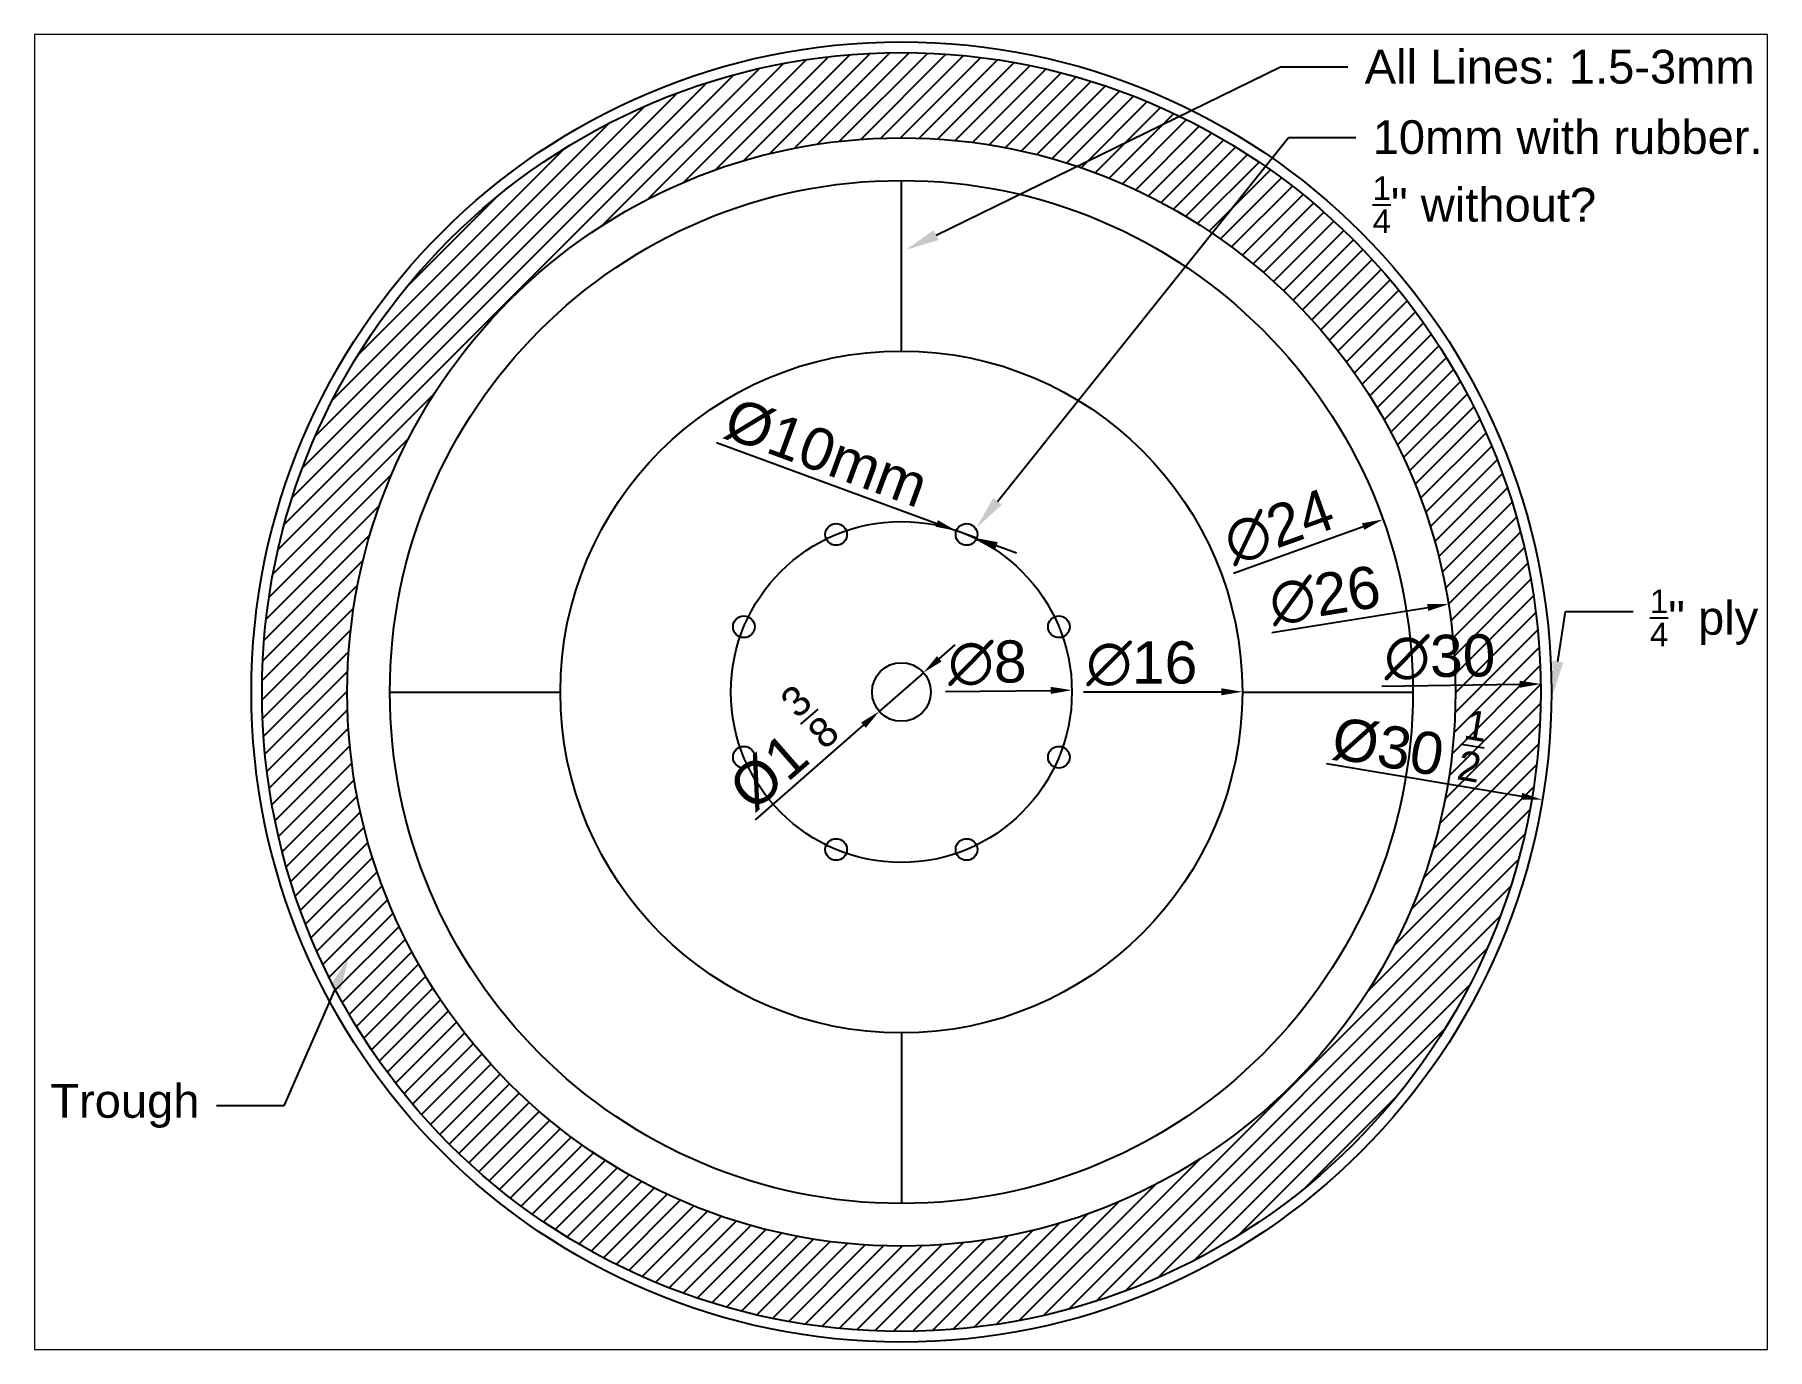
# Paper-space layout 'Layout1' of a CAD drawing. Header units: inches. Extents: x 26 to 231, y 20 to 176.
# The model-space entities are those that its viewports show. They can reach past a viewport. Long polylines and large blocks are cut down to what shows.
import ezdxf
from ezdxf import colors
from ezdxf.entities.mleader import LeaderData, LeaderLine
from ezdxf.math import Vec2, Vec3

# ---------------------------------------------------------------- set-up
doc = ezdxf.new("R2010")
doc.units = ezdxf.units.IN
doc.styles.add('Annotative', font='arial.ttf')
doc.styles.get("Standard").update_dxf_attribs({"font": 'arial.ttf'})
doc.dimstyles.new('Annotative', dxfattribs={"dimscale": 0, "dimtxt": 2.5, "dimasz": 2.5, "dimexe": 1.25, "dimexo": 0.625, "dimtad": 1, "dimtxsty": 'Standard', "dimcen": 2.5, "dimadec": 0, "dimazin": 0, "dimtfac": 1, "dimtmove": 0, "dimatfit": 3, "dimfxl": 1, "dimarcsym": 0})

# ---------------------------------------------------------------- blocks, each defined once
blk = doc.blocks.new('*D11')
at = {"color": 0, "lineweight": -2, "transparency": 16777216}
for p, q in [((133.04, 101.44), (134.93, 103.08)), ((131.16, 99.79), (125.93, 95.21)), ((111.23, 82.35), (124.05, 93.56))]:
    blk.add_line(p, q, dxfattribs=at)
at = {"color": 0, "transparency": 16777216}
for points in [[(132.77, 101.75), (133.32, 101.12), (131.16, 99.79)], [(123.77, 93.88), (124.32, 93.25), (125.93, 95.21)]]:
    blk.add_solid(points, dxfattribs=at)
at = {"layer": 'Defpoints', "color": 0, "transparency": 16777216}
for p in [(131.16, 99.79), (125.93, 95.21)]:
    blk.add_point(p, dxfattribs=at)
at = {"color": 0, "transparency": 16777216, "insert": (113.48, 90.81), "char_height": 5, "attachment_point": 5, "rotation": 41.1765, "style": 'Annotative'}
blk.add_mtext('%%C1 {\\H0.7x;\\S3/8;} ', dxfattribs=at)
blk = doc.blocks.new('*D12')
at = {"color": 0, "lineweight": -2, "transparency": 16777216}
blk.add_line((185.57, 98.21), (201.91, 98.42), dxfattribs=at)
at = {"color": 0, "transparency": 16777216}
blk.add_solid([(201.9, 98.84), (201.91, 98), (204.41, 98.45)], dxfattribs=at)
at = {"layer": 'Defpoints', "color": 0, "transparency": 16777216}
for p in [(204.41, 98.45), (52.68, 96.55)]:
    blk.add_point(p, dxfattribs=at)
at = {"color": 0, "transparency": 16777216, "insert": (192.45, 101.62), "char_height": 5, "attachment_point": 5, "rotation": 0.7174}
blk.add_mtext('∅30', dxfattribs=at)
blk = doc.blocks.new('*D13')
at = {"color": 0, "lineweight": -2, "transparency": 16777216}
blk.add_line((172.49, 104.56), (191, 107.53), dxfattribs=at)
at = {"color": 0, "transparency": 16777216}
blk.add_solid([(190.93, 107.94), (191.06, 107.12), (193.47, 107.92)], dxfattribs=at)
at = {"layer": 'Defpoints', "color": 0, "transparency": 16777216}
for p in [(193.47, 107.92), (63.63, 87.08)]:
    blk.add_point(p, dxfattribs=at)
at = {"color": 0, "transparency": 16777216, "insert": (178.8, 108.93), "char_height": 5, "attachment_point": 5, "rotation": 9.1221}
blk.add_mtext('∅26', dxfattribs=at)
blk = doc.blocks.new('*D14')
at = {"color": 0, "lineweight": -2, "transparency": 16777216}
blk.add_line((167.95, 111.62), (183.33, 117.13), dxfattribs=at)
at = {"color": 0, "transparency": 16777216}
blk.add_solid([(183.19, 117.52), (183.47, 116.74), (185.68, 117.97)], dxfattribs=at)
at = {"layer": 'Defpoints', "color": 0, "transparency": 16777216}
for p in [(185.68, 117.97), (71.41, 77.03)]:
    blk.add_point(p, dxfattribs=at)
at = {"color": 0, "transparency": 16777216, "insert": (173.35, 117.08), "char_height": 5, "attachment_point": 5, "rotation": 19.7138}
blk.add_mtext('∅24', dxfattribs=at)
blk = doc.blocks.new('*D15')
at = {"color": 0, "lineweight": -2, "transparency": 16777216}
blk.add_line((150.16, 97.51), (166.51, 97.52), dxfattribs=at)
at = {"color": 0, "transparency": 16777216}
blk.add_solid([(166.51, 97.94), (166.51, 97.11), (169.01, 97.53)], dxfattribs=at)
at = {"layer": 'Defpoints', "color": 0, "transparency": 16777216}
for p in [(88.08, 97.47), (169.01, 97.53)]:
    blk.add_point(p, dxfattribs=at)
at = {"color": 0, "transparency": 16777216, "insert": (157.08, 100.84), "char_height": 5, "attachment_point": 5, "rotation": 0.0355}
blk.add_mtext('∅16', dxfattribs=at)
blk = doc.blocks.new('*D17')
at = {"color": 0, "lineweight": -2, "transparency": 16777216}
for p, q in [((106.59, 127.11), (132.74, 117.5)), ((137.49, 115.75), (135.08, 116.63)), ((139.84, 114.88), (142.19, 114.02))]:
    blk.add_line(p, q, dxfattribs=at)
at = {"color": 0, "transparency": 16777216}
for points in [[(132.88, 117.89), (132.59, 117.11), (135.08, 116.63)], [(139.98, 115.28), (139.7, 114.49), (137.49, 115.75)]]:
    blk.add_solid(points, dxfattribs=at)
at = {"layer": 'Defpoints', "color": 0, "transparency": 16777216}
for p in [(135.08, 116.63), (137.49, 115.75)]:
    blk.add_point(p, dxfattribs=at)
at = {"color": 0, "transparency": 16777216, "insert": (119.64, 125.85), "char_height": 5, "attachment_point": 5, "rotation": 339.8064}
blk.add_mtext('%%C10mm', dxfattribs=at)
blk = doc.blocks.new('*D18')
at = {"color": 0, "lineweight": -2, "transparency": 16777216}
blk.add_line((133.8, 97.56), (146.28, 97.69), dxfattribs=at)
at = {"color": 0, "transparency": 16777216}
blk.add_solid([(146.27, 98.11), (146.28, 97.27), (148.78, 97.72)], dxfattribs=at)
at = {"layer": 'Defpoints', "color": 0, "transparency": 16777216}
for p in [(108.32, 97.28), (148.78, 97.72)]:
    blk.add_point(p, dxfattribs=at)
at = {"color": 0, "transparency": 16777216, "insert": (138.75, 100.93), "char_height": 5, "attachment_point": 5, "rotation": 0.6188}
blk.add_mtext('∅8', dxfattribs=at)
blk = doc.blocks.new('*D19')
at = {"color": 0, "lineweight": -2, "transparency": 16777216}
blk.add_line((178.98, 89.02), (202.14, 85.12), dxfattribs=at)
at = {"color": 0, "transparency": 16777216}
blk.add_solid([(202.21, 85.53), (202.08, 84.71), (204.61, 84.71)], dxfattribs=at)
at = {"layer": 'Defpoints', "color": 0, "transparency": 16777216}
for p in [(52.48, 110.29), (204.61, 84.71)]:
    blk.add_point(p, dxfattribs=at)
at = {"color": 0, "transparency": 16777216, "insert": (188.87, 92.25), "char_height": 5, "attachment_point": 5, "rotation": 350.4544}
blk.add_mtext('%%C30 {\\H0.7x;\\S1/2;} ', dxfattribs=at)
blk = doc.blocks.new('*U9')
blk.add_circle((0, 0), 0.254)
blk = doc.blocks.new('*U10')
at = {"color": 0, "linetype": 'ByBlock', "lineweight": -2, "transparency": 16777216}
for p, rotation in [((48.499, 53.671), 45), ((46.334, 51.506), 90), ((53.725, 51.506), 315), ((46.334, 48.445), 135), ((53.725, 48.445), 269.9999999999999), ((48.499, 46.28), 180), ((51.56, 46.28), 225)]:
    blk.add_blockref('*U9', p, dxfattribs=dict(at, rotation=rotation))
blk.add_blockref('*U9', (51.56, 53.671), dxfattribs=at)

msp = doc.modelspace()

# ---------------------------------------------------------------- hatches: boundary and pattern name
h = msp.add_hatch()
h.set_pattern_fill('ANSI31', color=256, scale=0.1)
h.paths.add_polyline_path([(35, 50, 1), (65, 50, 1)])
h.paths.add_polyline_path([(63, 50, -1), (37, 50, -1)], flags=16)
h.paths.add_polyline_path([(62, 50, -1), (38, 50, -1)], flags=0)
h.paths.add_polyline_path([(58, 50, -1), (42, 50, -1)], flags=0)
h.paths.add_polyline_path([(51.293, 53.785, -0.834052), (51.785, 53.696, -0.106514), (51.762, 53.591, -0.166097), (53.591, 51.762, -0.544762), (53.95, 51.531, -0.312037), (53.785, 51.293, -0.082483), (54, 50, -0.082483), (53.785, 48.707, -0.312037), (53.95, 48.469, -0.544762), (53.591, 48.238, -0.166097), (51.762, 46.409, -0.106514), (51.785, 46.304, -0.834052), (51.293, 46.215, -0.166097), (48.707, 46.215, -0.834052), (48.215, 46.304, -0.106514), (48.238, 46.409, -0.166097), (46.409, 48.238, -0.544762), (46.05, 48.469, -0.312037), (46.215, 48.707, -0.082483), (46, 50, -0.082483), (46.215, 51.293, -0.312037), (46.05, 51.531, -0.544762), (46.409, 51.762, -0.166097), (48.238, 53.591, -0.106514), (48.215, 53.696, -0.834052), (48.707, 53.785, -0.166097)], flags=0)
h.paths.add_polyline_path([(50.688, 50, -1), (49.312, 50, -1)], flags=0)

# ---------------------------------------------------------------- linework, layer by layer
for p, q in [((50, 58), (50, 62)), ((38, 50), (42, 50)), ((58, 50), (62, 50)), ((50, 42), (50, 38))]:
    msp.add_line(p, q)
for radius in [15.25, 15, 13, 12, 8, 4, 0.688]:
    msp.add_circle((50, 50), radius)

# ---------------------------------------------------------------- block references
msp.add_blockref('*U10', (-0.03, 0.025))

psp = doc.layouts.get("Layout1")

# ---------------------------------------------------------------- dimensions: what is measured, and where the dimension line sits
for p1, p2, text, override, picture, middle in [((137.493, 115.748), (135.082, 116.635), '%%C10mm', {"dimtxt": 5, "dimlfac": -0.197713}, '*D17', (118.49, 122.737)), ((131.163, 99.789), (125.928, 95.211), '%%C1 {\\H0.7x;\\S3/8;} ', {"dimtxt": 5, "dimlfac": -0.197713, "dimtxsty": 'Annotative'}, '*D11', (113.48, 90.811))]:
    dim = psp.add_diameter_dim_2p(p1=p1, p2=p2, text=text, dimstyle='Annotative', override=override)
    dim.commit()
    dim.dimension.update_dxf_attribs({"geometry": picture, "text_midpoint": middle})
for p1, p2, picture, middle in [((71.409, 77.026), (185.682, 117.973), '*D14', (174.465, 113.954)), ((63.625, 87.076), (193.466, 107.924), '*D13', (179.323, 105.653)), ((52.684, 96.55), (204.407, 98.45), '*D12', (192.49, 98.301)), ((88.083, 97.475), (169.008, 97.525), '*D15', (157.084, 97.518)), ((108.315, 97.281), (148.776, 97.718), '*D18', (138.787, 97.611))]:
    dim = psp.add_diameter_dim_2p(p1=p1, p2=p2, dimstyle='Annotative', override={"dimtxt": 5, "dimlfac": -0.197713})
    dim.commit()
    dim.dimension.update_dxf_attribs({"geometry": picture, "text_midpoint": middle, "dimtype": 163})
dim = psp.add_diameter_dim_2p(p1=(52.481, 110.291), p2=(204.61, 84.709), text='%%C30 {\\H0.7x;\\S1/2;} ', dimstyle='Annotative', override={"dimtxt": 5, "dimlfac": -0.197713})
dim.commit()
dim.dimension.update_dxf_attribs({"geometry": '*D19', "text_midpoint": (188.066, 87.491), "dimtype": 163})

# ---------------------------------------------------------------- leaders
ml = psp.add_multileader_mtext('Standard')
ml.set_content('All Lines: 1.5-3mm', color=256)
ml.set_leader_properties()
ml.build(insert=Vec2(0, 0))
ctx = ml.context
ctx.base_point, ctx.plane_origin = Vec3(181.526, 171.664), Vec3(181.695, 153.024)
notes = []
notes.append((ctx, [(0, (1, 1, 0), (173.526, 171.664), (1, 0), 8, [(0, [(129.083, 149.967)], 0, [])])]))
ctx.mtext.insert, ctx.mtext.flow_direction = Vec3(183.526, 173.7), 5
ml = psp.add_multileader_mtext('Standard')
ml.set_content('\\A1;10mm with rubber.\\P{\\H0.7x;\\S1/4;}" without? ', color=256)
ml.set_leader_properties()
ml.build(insert=Vec2(0, 0))
ctx = ml.context
ctx.base_point, ctx.plane_origin = Vec3(182.466, 163.31), Vec3(137.459, 116.993)
notes.append((ctx, [(0, (1, 1, 0), (174.466, 163.31), (1, 0), 8, [(0, [(137.459, 116.993)], 0, [])])]))
ctx.mtext.insert, ctx.mtext.flow_direction = Vec3(184.466, 165.343), 5
ml = psp.add_multileader_mtext('Standard')
ml.set_content('\\A1;{\\H0.7x;\\S1/4;}" ply', color=256)
ml.set_leader_properties()
ml.build(insert=Vec2(0, 0))
ctx = ml.context
ctx.base_point, ctx.plane_origin = Vec3(215.365, 107.069), Vec3(205.826, 97.16)
notes.append((ctx, [(0, (1, 1, 0), (207.365, 107.069), (1, 0), 8, [(0, [(205.826, 97.16)], 0, [])])]))
ctx.mtext.insert, ctx.mtext.flow_direction = Vec3(217.365, 109.657), 5
ml = psp.add_multileader_mtext('Standard')
ml.set_content('Trough', color=256)
ml.set_leader_properties()
ml.build(insert=Vec2(0, 0))
ctx = ml.context
ctx.base_point, ctx.plane_origin = Vec3(26.063, 48.392), Vec3(62.998, 66.073)
ctx.text_align_type = 2
notes.append((ctx, [(0, (1, 1, 0), (55.258, 48.392), (-1, 0), 8, [(0, [(62.998, 66.073)], 0, [])])]))
ctx.mtext.insert, ctx.mtext.alignment, ctx.mtext.flow_direction = Vec3(45.258, 50.98), 3, 5
for ctx, leaders in notes:
    for number, flags, end, landing, length, lines in leaders:
        leader = LeaderData()
        leader.index, (leader.has_last_leader_line, leader.has_dogleg_vector, leader.attachment_direction) = number, flags
        leader.last_leader_point, leader.dogleg_vector, leader.dogleg_length = Vec3(end), Vec3(landing), length
        for number, points, colour, breaks in lines:
            line = LeaderLine()
            line.index, line.vertices, line.color, line.breaks = number, Vec3.list(points), colors.encode_raw_color(colour), breaks
            leader.lines.append(line)
        ctx.leaders.append(leader)

# ---------------------------------------------------------------- viewports
at = {"layer": '0'}
psp.add_viewport(center=(128.5, 97.5), size=(205.6, 156), view_center_point=(49.991, 50), view_height=30.84322, dxfattribs=at)

doc.saveas('drawing.dxf')
